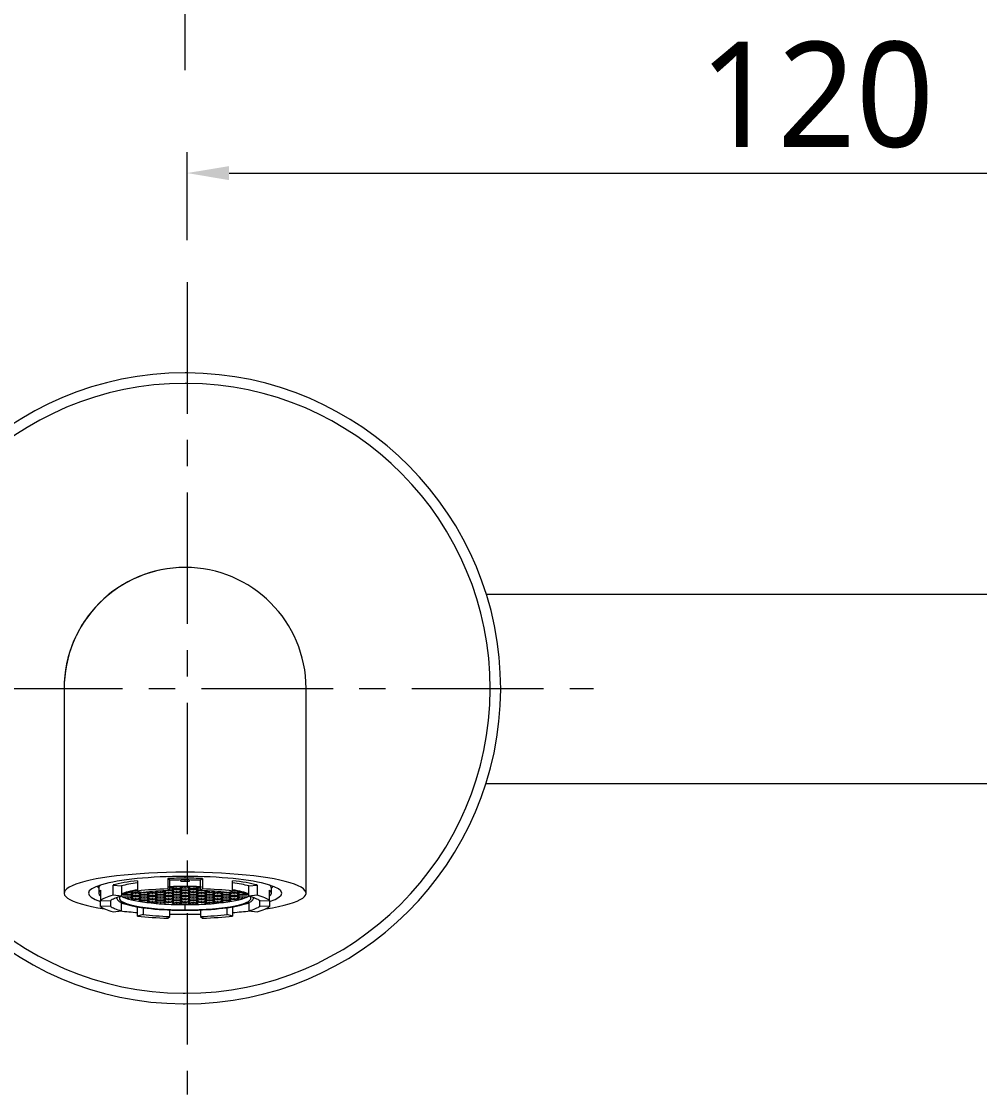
# Model space of a CAD drawing. Extents: x 4138 to 4928, y 0 to 579.
# Drawn here: x 4246.8 to 4337.9, y 162.4 to 264.5 of the extents above; entities that cross this region are included whole.
import ezdxf

# ---------------------------------------------------------------- set-up
doc = ezdxf.new("R2010")
doc.units = 0
doc.header["$LTSCALE"] = 10
doc.header["$MEASUREMENT"] = 0
doc.header["$PDMODE"] = 3
doc.header["$PDSIZE"] = -10
doc.linetypes.add('CENTER', pattern=[2, 1.25, -0.25, 0.25, -0.25])
doc.layers.get('0').update_dxf_attribs({"linetype": 'CONTINUOUS'})
doc.layers.get('DEFPOINTS').update_dxf_attribs({"linetype": 'CONTINUOUS'})
doc.layers.add('1', color=7, linetype='CONTINUOUS')
doc.layers.add('BODY', color=7, linetype='CONTINUOUS')
doc.layers.add('2', color=7, linetype='CONTINUOUS', true_color=0xffffff)
doc.styles.add('Daelim Dimension', font='NanumGothic.ttf')
doc.dimstyles.new('DEFAULT', dxfattribs={"dimscale": 2, "dimtxt": 2, "dimasz": 2, "dimexe": 0, "dimexo": 2, "dimgap": 1, "dimtad": 1, "dimdec": 0, "dimzin": 9, "dimdsep": 46, "dimtxsty": 'Daelim Dimension', "dimcen": 0.5, "dimclrd": 5, "dimclre": 5, "dimclrt": 256, "dimadec": 1, "dimazin": 0, "dimtfac": 1, "dimtdec": 0, "dimtix": 1, "dimtmove": 0, "dimatfit": 3, "dimfxl": 1, "dimtolj": 1, "dimtzin": 1, "dimlwd": 9, "dimlwe": 9, "dimarcsym": 0})

# ---------------------------------------------------------------- blocks, each defined once
blk = doc.blocks.new('*D2')
at = {"color": 5, "lineweight": 9, "ltscale": 0.5, "transparency": 16777216}
for p, q in [((4262.56, 243.66), (4262.56, 252.04)), ((4382.28, 243.66), (4382.28, 252.04)), ((4266.56, 250.04), (4378.28, 250.04))]:
    blk.add_line(p, q, dxfattribs=at)
at = {"color": 5, "ltscale": 0.5, "transparency": 16777216}
for points in [[(4266.56, 250.7), (4266.56, 249.37), (4262.56, 250.04)], [(4378.28, 250.7), (4378.28, 249.37), (4382.28, 250.04)]]:
    blk.add_solid(points, dxfattribs=at)
at = {"layer": 'DEFPOINTS', "color": 0, "ltscale": 0.5, "transparency": 16777216}
for p in [(4382.28, 250.04), (4262.56, 239.66), (4382.28, 239.66)]:
    blk.add_point(p, dxfattribs=at)
at = {"color": 7, "ltscale": 0.5, "transparency": 16777216, "insert": (4322.42, 257.46), "char_height": 10, "attachment_point": 5, "style": 'Daelim Dimension'}
blk.add_mtext('\\A1;120', dxfattribs=at)

msp = doc.modelspace()

# ---------------------------------------------------------------- linework, layer by layer
at = {"layer": '1', "color": 7, "linetype": 'Continuous', "lineweight": 18}
for p, q in [((4291.01, 209.99), (4353.74, 209.99)), ((4290.98, 191.99), (4353.77, 191.99)), ((4257.86, 182.75), (4257.86, 181.76)), ((4260.92, 182.79), (4260.73, 182.95)), ((4260.73, 182.95), (4260.73, 181.97)), ((4260.92, 181.81), (4260.92, 182.79)), ((4261.97, 182.69), (4261.97, 182.82)), ((4262.38, 182.69), (4262.38, 182.82)), ((4262.78, 182.82), (4262.78, 182.69)), ((4264.03, 182.95), (4263.84, 182.79)), ((4263.84, 181.81), (4263.84, 182.79)), ((4264.03, 182.95), (4264.03, 181.97)), ((4266.89, 181.76), (4266.89, 182.75)), ((4254.18, 182.05), (4254.18, 181.56)), ((4254.34, 181.85), (4254.34, 180.86)), ((4255.53, 182.34), (4256.32, 182.25)), ((4255.53, 181.36), (4255.53, 182.34)), ((4256.32, 182.25), (4256.32, 181.27)), ((4257.37, 181.65), (4256.97, 181.61)), ((4257.28, 181.6), (4257.71, 181.65)), ((4257.37, 181.72), (4257.37, 181.65)), ((4257.71, 181.74), (4257.56, 181.76)), ((4257.71, 181.74), (4257.71, 181.79)), ((4257.88, 181.76), (4257.71, 181.74)), ((4257.71, 181.47), (4257.71, 181.65)), ((4257.71, 181.65), (4258.14, 181.6)), ((4257.86, 181.76), (4258.39, 181.63)), ((4258.05, 181.65), (4258.05, 181.71)), ((4258.49, 181.61), (4258.05, 181.65)), ((4258.92, 181.65), (4258.49, 181.61)), ((4258.49, 181.61), (4258.49, 181.64)), ((4258.83, 181.6), (4259.27, 181.65)), ((4258.92, 181.68), (4258.92, 181.65)), ((4259.27, 181.47), (4259.27, 181.65)), ((4259.27, 181.65), (4259.7, 181.6)), ((4259.61, 181.74), (4259.62, 181.74)), ((4259.61, 181.65), (4259.61, 181.74)), ((4260.04, 181.61), (4259.61, 181.65)), ((4260.04, 181.61), (4260.04, 181.77)), ((4260.48, 181.65), (4260.04, 181.61)), ((4260.14, 181.77), (4260.48, 181.74)), ((4260.82, 181.74), (4260.39, 181.79)), ((4260.39, 181.6), (4260.82, 181.65)), ((4260.48, 181.74), (4260.48, 181.65)), ((4260.73, 181.97), (4260.92, 181.81)), ((4260.82, 181.74), (4260.82, 181.8)), ((4261.25, 181.79), (4260.82, 181.74)), ((4260.82, 181.47), (4260.82, 181.65)), ((4260.82, 181.65), (4261.25, 181.6)), ((4261.25, 182.06), (4260.92, 182.02)), ((4260.92, 181.91), (4261.25, 181.87)), ((4261.17, 182.01), (4261.6, 182.05)), ((4261.17, 181.92), (4261.17, 182.01)), ((4261.6, 181.88), (4261.17, 181.92)), ((4261.17, 181.74), (4261.6, 181.78)), ((4261.17, 181.65), (4261.17, 181.74)), ((4261.6, 181.61), (4261.17, 181.65)), ((4261.25, 182.14), (4261.25, 182.06)), ((4261.25, 181.87), (4261.25, 181.79)), ((4261.6, 181.88), (4261.6, 182.05)), ((4261.6, 182.05), (4262.03, 182.01)), ((4262.03, 181.92), (4261.6, 181.88)), ((4261.6, 181.61), (4261.6, 181.78)), ((4261.6, 181.78), (4262.03, 181.74)), ((4262.03, 181.65), (4261.6, 181.61)), ((4261.94, 182.14), (4262.02, 182.15)), ((4261.94, 182.06), (4261.94, 182.14)), ((4262.38, 182.01), (4261.94, 182.06)), ((4261.94, 181.87), (4262.38, 181.92)), ((4261.94, 181.79), (4261.94, 181.87)), ((4262.38, 181.74), (4261.94, 181.79)), ((4261.94, 181.6), (4262.38, 181.65)), ((4262.03, 182.01), (4262.03, 181.92)), ((4262.03, 181.74), (4262.03, 181.65)), ((4262.38, 182.01), (4262.38, 182.15)), ((4262.81, 182.06), (4262.38, 182.01)), ((4262.38, 181.74), (4262.38, 181.92)), ((4262.38, 181.92), (4262.81, 181.87)), ((4262.81, 181.79), (4262.38, 181.74)), ((4262.38, 181.47), (4262.38, 181.65)), ((4262.38, 181.65), (4262.81, 181.6)), ((4262.72, 182.01), (4263.15, 182.05)), ((4262.72, 181.92), (4262.72, 182.01)), ((4263.15, 181.88), (4262.72, 181.92)), ((4262.72, 181.74), (4263.15, 181.78)), ((4262.72, 181.65), (4262.72, 181.74)), ((4263.15, 181.61), (4262.72, 181.65)), ((4262.74, 182.15), (4262.81, 182.14)), ((4262.81, 182.14), (4262.81, 182.06)), ((4262.81, 181.87), (4262.81, 181.79)), ((4263.15, 181.88), (4263.15, 182.05)), ((4263.15, 182.05), (4263.59, 182.01)), ((4263.59, 181.92), (4263.15, 181.88)), ((4263.15, 181.61), (4263.15, 181.78)), ((4263.15, 181.78), (4263.59, 181.74)), ((4263.59, 181.65), (4263.15, 181.61)), ((4263.5, 182.06), (4263.5, 182.14)), ((4263.84, 182.02), (4263.5, 182.06)), ((4263.5, 181.87), (4263.84, 181.91)), ((4263.5, 181.79), (4263.5, 181.87)), ((4263.93, 181.74), (4263.5, 181.79)), ((4263.5, 181.6), (4263.93, 181.65)), ((4263.59, 182.01), (4263.59, 181.92)), ((4263.59, 181.74), (4263.59, 181.65)), ((4264.03, 181.97), (4263.84, 181.81)), ((4263.93, 181.74), (4263.93, 181.8)), ((4264.36, 181.79), (4263.93, 181.74)), ((4263.93, 181.47), (4263.93, 181.65)), ((4263.93, 181.65), (4264.37, 181.6)), ((4264.28, 181.74), (4264.62, 181.77)), ((4264.28, 181.65), (4264.28, 181.74)), ((4264.71, 181.61), (4264.28, 181.65)), ((4264.71, 181.61), (4264.71, 181.77)), ((4265.14, 181.65), (4264.71, 181.61)), ((4265.06, 181.6), (4265.49, 181.65)), ((4265.13, 181.74), (4265.14, 181.74)), ((4265.14, 181.74), (4265.14, 181.65)), ((4265.49, 181.47), (4265.49, 181.65)), ((4265.49, 181.65), (4265.92, 181.6)), ((4265.83, 181.65), (4265.83, 181.68)), ((4266.27, 181.61), (4265.83, 181.65)), ((4266.7, 181.65), (4266.27, 181.61)), ((4266.27, 181.61), (4266.27, 181.64)), ((4266.37, 181.63), (4266.89, 181.76)), ((4266.61, 181.6), (4267.04, 181.65)), ((4266.7, 181.71), (4266.7, 181.65)), ((4267.04, 181.74), (4266.88, 181.76)), ((4267.04, 181.74), (4267.04, 181.79)), ((4267.2, 181.76), (4267.04, 181.74)), ((4267.04, 181.47), (4267.04, 181.65)), ((4267.04, 181.65), (4267.48, 181.6)), ((4267.39, 181.65), (4267.39, 181.72)), ((4267.78, 181.61), (4267.39, 181.65)), ((4268.43, 182.25), (4269.22, 182.34)), ((4268.43, 181.27), (4268.43, 182.25)), ((4269.22, 182.34), (4269.22, 181.36)), ((4270.41, 180.86), (4270.41, 181.85)), ((4270.58, 181.56), (4270.58, 182.05)), ((4254.34, 180.86), (4255.28, 180.83)), ((4254.34, 180.29), (4254.34, 180.86)), ((4255.28, 180.83), (4255.28, 180.32)), ((4256.32, 181.27), (4255.53, 181.36)), ((4255.88, 181.07), (4255.88, 181.13)), ((4256.32, 179.88), (4256.32, 180.66)), ((4256.5, 181.38), (4256.5, 181.44)), ((4256.93, 181.34), (4256.5, 181.38)), ((4256.5, 181.2), (4256.93, 181.24)), ((4256.5, 181.19), (4256.5, 181.2)), ((4256.59, 181.48), (4256.93, 181.51)), ((4256.93, 181.07), (4256.76, 181.09)), ((4256.93, 181.34), (4256.93, 181.51)), ((4256.93, 181.51), (4257.37, 181.47)), ((4257.37, 181.38), (4256.93, 181.34)), ((4256.93, 181.24), (4256.93, 181.07)), ((4256.93, 181.24), (4257.37, 181.2)), ((4257.37, 181.11), (4256.93, 181.07)), ((4257.28, 181.52), (4257.28, 181.6)), ((4257.71, 181.47), (4257.28, 181.52)), ((4257.28, 181.33), (4257.71, 181.38)), ((4257.28, 181.25), (4257.28, 181.33)), ((4257.71, 181.2), (4257.28, 181.25)), ((4257.28, 181.06), (4257.71, 181.11)), ((4257.28, 180.98), (4257.28, 181.06)), ((4257.71, 180.93), (4257.28, 180.98)), ((4257.37, 181.47), (4257.37, 181.38)), ((4257.37, 181.2), (4257.37, 181.11)), ((4258.14, 181.52), (4257.71, 181.47)), ((4257.71, 181.2), (4257.71, 181.38)), ((4257.71, 181.38), (4258.14, 181.33)), ((4258.14, 181.25), (4257.71, 181.2)), ((4257.71, 180.93), (4257.71, 181.11)), ((4257.71, 181.11), (4258.14, 181.06)), ((4258.14, 180.98), (4257.71, 180.93)), ((4258.05, 181.47), (4258.49, 181.51)), ((4258.05, 181.38), (4258.05, 181.47)), ((4258.49, 181.34), (4258.05, 181.38)), ((4258.05, 181.2), (4258.49, 181.24)), ((4258.05, 181.11), (4258.05, 181.2)), ((4258.49, 181.07), (4258.05, 181.11)), ((4258.05, 180.93), (4258.49, 180.97)), ((4258.05, 180.84), (4258.05, 180.93)), ((4258.49, 180.8), (4258.05, 180.84)), ((4258.14, 181.6), (4258.14, 181.52)), ((4258.14, 181.33), (4258.14, 181.25)), ((4258.14, 181.06), (4258.14, 180.98)), ((4258.49, 181.34), (4258.49, 181.51)), ((4258.49, 181.51), (4258.92, 181.47)), ((4258.92, 181.38), (4258.49, 181.34)), ((4258.49, 181.07), (4258.49, 181.24)), ((4258.49, 181.24), (4258.92, 181.2)), ((4258.92, 181.11), (4258.49, 181.07)), ((4258.49, 180.8), (4258.49, 180.97)), ((4258.49, 180.97), (4258.92, 180.93)), ((4258.92, 180.84), (4258.49, 180.8)), ((4258.83, 181.52), (4258.83, 181.6)), ((4259.27, 181.47), (4258.83, 181.52)), ((4258.83, 181.33), (4259.27, 181.38)), ((4258.83, 181.25), (4258.83, 181.33)), ((4259.27, 181.2), (4258.83, 181.25)), ((4258.83, 181.06), (4259.27, 181.11)), ((4258.83, 180.98), (4258.83, 181.06)), ((4259.27, 180.93), (4258.83, 180.98)), ((4258.83, 180.79), (4259.27, 180.84)), ((4258.83, 180.71), (4258.83, 180.79)), ((4259.27, 180.66), (4258.83, 180.71)), ((4258.92, 181.47), (4258.92, 181.38)), ((4258.92, 181.2), (4258.92, 181.11)), ((4258.92, 180.93), (4258.92, 180.84)), ((4259.7, 181.52), (4259.27, 181.47)), ((4259.27, 181.2), (4259.27, 181.38)), ((4259.27, 181.38), (4259.7, 181.33)), ((4259.7, 181.25), (4259.27, 181.2)), ((4259.27, 180.93), (4259.27, 181.11)), ((4259.27, 181.11), (4259.7, 181.06)), ((4259.7, 180.98), (4259.27, 180.93)), ((4259.27, 180.66), (4259.27, 180.84)), ((4259.27, 180.84), (4259.7, 180.79)), ((4259.7, 180.71), (4259.27, 180.66)), ((4259.61, 181.47), (4260.04, 181.51)), ((4259.61, 181.38), (4259.61, 181.47)), ((4260.04, 181.34), (4259.61, 181.38)), ((4259.61, 181.2), (4260.04, 181.24)), ((4259.61, 181.11), (4259.61, 181.2)), ((4260.04, 181.07), (4259.61, 181.11)), ((4259.61, 180.93), (4260.04, 180.97)), ((4259.61, 180.84), (4259.61, 180.93)), ((4260.04, 180.8), (4259.61, 180.84)), ((4260.04, 180.7), (4259.61, 180.66)), ((4259.61, 180.66), (4259.61, 180.59)), ((4259.7, 181.6), (4259.7, 181.52)), ((4259.7, 181.33), (4259.7, 181.25)), ((4259.7, 181.06), (4259.7, 180.98)), ((4259.7, 180.79), (4259.7, 180.71)), ((4260.04, 181.34), (4260.04, 181.51)), ((4260.04, 181.51), (4260.48, 181.47)), ((4260.48, 181.38), (4260.04, 181.34)), ((4260.04, 181.07), (4260.04, 181.24)), ((4260.04, 181.24), (4260.48, 181.2)), ((4260.48, 181.11), (4260.04, 181.07)), ((4260.04, 180.8), (4260.04, 180.97)), ((4260.04, 180.97), (4260.48, 180.93)), ((4260.48, 180.84), (4260.04, 180.8)), ((4260.04, 180.7), (4260.04, 180.55)), ((4260.48, 180.66), (4260.04, 180.7)), ((4260.39, 181.52), (4260.39, 181.6)), ((4260.82, 181.47), (4260.39, 181.52)), ((4260.39, 181.33), (4260.82, 181.38)), ((4260.39, 181.25), (4260.39, 181.33)), ((4260.82, 181.2), (4260.39, 181.25)), ((4260.39, 181.06), (4260.82, 181.11)), ((4260.39, 180.98), (4260.39, 181.06)), ((4260.82, 180.93), (4260.39, 180.98)), ((4260.39, 180.79), (4260.82, 180.84)), ((4260.39, 180.71), (4260.39, 180.79)), ((4260.82, 180.66), (4260.39, 180.71)), ((4260.48, 181.47), (4260.48, 181.38)), ((4260.48, 181.2), (4260.48, 181.11)), ((4260.48, 180.93), (4260.48, 180.84)), ((4260.48, 180.57), (4260.48, 180.66)), ((4261.25, 181.52), (4260.82, 181.47)), ((4260.82, 181.2), (4260.82, 181.38)), ((4260.82, 181.38), (4261.25, 181.33)), ((4261.25, 181.25), (4260.82, 181.2)), ((4260.82, 180.93), (4260.82, 181.11)), ((4260.82, 181.11), (4261.25, 181.06)), ((4261.25, 180.98), (4260.82, 180.93)), ((4260.82, 180.66), (4260.82, 180.84)), ((4260.82, 180.84), (4261.25, 180.79)), ((4261.25, 180.71), (4260.82, 180.66)), ((4261.17, 181.47), (4261.6, 181.51)), ((4261.17, 181.38), (4261.17, 181.47)), ((4261.6, 181.34), (4261.17, 181.38)), ((4261.17, 181.2), (4261.6, 181.24)), ((4261.17, 181.11), (4261.17, 181.2)), ((4261.6, 181.07), (4261.17, 181.11)), ((4261.17, 180.93), (4261.6, 180.97)), ((4261.17, 180.84), (4261.17, 180.93)), ((4261.6, 180.8), (4261.17, 180.84)), ((4261.17, 180.66), (4261.6, 180.7)), ((4261.17, 180.57), (4261.17, 180.66)), ((4261.25, 181.6), (4261.25, 181.52)), ((4261.25, 181.33), (4261.25, 181.25)), ((4261.25, 181.06), (4261.25, 180.98)), ((4261.25, 180.79), (4261.25, 180.71)), ((4261.6, 181.34), (4261.6, 181.51)), ((4261.6, 181.51), (4262.03, 181.47)), ((4262.03, 181.38), (4261.6, 181.34)), ((4261.6, 181.07), (4261.6, 181.24)), ((4261.6, 181.24), (4262.03, 181.2)), ((4262.03, 181.11), (4261.6, 181.07)), ((4261.6, 180.8), (4261.6, 180.97)), ((4261.6, 180.97), (4262.03, 180.93)), ((4262.03, 180.84), (4261.6, 180.8)), ((4261.6, 180.53), (4261.6, 180.7)), ((4261.6, 180.7), (4262.03, 180.66)), ((4261.94, 181.52), (4261.94, 181.6)), ((4262.38, 181.47), (4261.94, 181.52)), ((4261.94, 181.33), (4262.38, 181.38)), ((4261.94, 181.25), (4261.94, 181.33)), ((4262.38, 181.2), (4261.94, 181.25)), ((4261.94, 181.06), (4262.38, 181.11)), ((4261.94, 180.98), (4261.94, 181.06)), ((4262.38, 180.93), (4261.94, 180.98)), ((4261.94, 180.79), (4262.38, 180.84)), ((4261.94, 180.71), (4261.94, 180.79)), ((4262.38, 180.66), (4261.94, 180.71)), ((4262.03, 181.47), (4262.03, 181.38)), ((4262.03, 181.2), (4262.03, 181.11)), ((4262.03, 180.93), (4262.03, 180.84)), ((4262.03, 180.66), (4262.03, 180.57)), ((4262.81, 181.52), (4262.38, 181.47)), ((4262.38, 181.2), (4262.38, 181.38)), ((4262.38, 181.38), (4262.81, 181.33)), ((4262.81, 181.25), (4262.38, 181.2)), ((4262.38, 180.93), (4262.38, 181.11)), ((4262.38, 181.11), (4262.81, 181.06)), ((4262.81, 180.98), (4262.38, 180.93)), ((4262.38, 180.66), (4262.38, 180.84)), ((4262.38, 180.84), (4262.81, 180.79)), ((4262.81, 180.71), (4262.38, 180.66)), ((4262.72, 181.47), (4263.15, 181.51)), ((4262.72, 181.38), (4262.72, 181.47)), ((4263.15, 181.34), (4262.72, 181.38)), ((4262.72, 181.2), (4263.15, 181.24)), ((4262.72, 181.11), (4262.72, 181.2)), ((4263.15, 181.07), (4262.72, 181.11)), ((4262.72, 180.93), (4263.15, 180.97)), ((4262.72, 180.84), (4262.72, 180.93)), ((4263.15, 180.8), (4262.72, 180.84)), ((4262.72, 180.66), (4263.15, 180.7)), ((4262.72, 180.57), (4262.72, 180.66)), ((4262.81, 181.6), (4262.81, 181.52)), ((4262.81, 181.33), (4262.81, 181.25)), ((4262.81, 181.06), (4262.81, 180.98)), ((4262.81, 180.79), (4262.81, 180.71)), ((4263.15, 181.34), (4263.15, 181.51)), ((4263.15, 181.51), (4263.59, 181.47)), ((4263.59, 181.38), (4263.15, 181.34)), ((4263.15, 181.07), (4263.15, 181.24)), ((4263.15, 181.24), (4263.59, 181.2)), ((4263.59, 181.11), (4263.15, 181.07)), ((4263.15, 180.8), (4263.15, 180.97)), ((4263.15, 180.97), (4263.59, 180.93)), ((4263.59, 180.84), (4263.15, 180.8)), ((4263.15, 180.53), (4263.15, 180.7)), ((4263.15, 180.7), (4263.59, 180.66)), ((4263.5, 181.52), (4263.5, 181.6)), ((4263.93, 181.47), (4263.5, 181.52)), ((4263.5, 181.33), (4263.93, 181.38)), ((4263.5, 181.25), (4263.5, 181.33)), ((4263.93, 181.2), (4263.5, 181.25)), ((4263.5, 181.06), (4263.93, 181.11)), ((4263.5, 180.98), (4263.5, 181.06)), ((4263.93, 180.93), (4263.5, 180.98)), ((4263.5, 180.79), (4263.93, 180.84)), ((4263.5, 180.71), (4263.5, 180.79)), ((4263.93, 180.66), (4263.5, 180.71)), ((4263.59, 181.47), (4263.59, 181.38)), ((4263.59, 181.2), (4263.59, 181.11)), ((4263.59, 180.93), (4263.59, 180.84)), ((4263.59, 180.66), (4263.59, 180.57)), ((4264.37, 181.52), (4263.93, 181.47)), ((4263.93, 181.2), (4263.93, 181.38)), ((4263.93, 181.38), (4264.37, 181.33)), ((4264.37, 181.25), (4263.93, 181.2)), ((4263.93, 180.93), (4263.93, 181.11)), ((4263.93, 181.11), (4264.37, 181.06)), ((4264.37, 180.98), (4263.93, 180.93)), ((4263.93, 180.66), (4263.93, 180.84)), ((4263.93, 180.84), (4264.37, 180.79)), ((4264.37, 180.71), (4263.93, 180.66)), ((4264.28, 181.47), (4264.71, 181.51)), ((4264.28, 181.38), (4264.28, 181.47)), ((4264.71, 181.34), (4264.28, 181.38)), ((4264.28, 181.2), (4264.71, 181.24)), ((4264.28, 181.11), (4264.28, 181.2)), ((4264.71, 181.07), (4264.28, 181.11)), ((4264.28, 180.93), (4264.71, 180.97)), ((4264.28, 180.84), (4264.28, 180.93)), ((4264.71, 180.8), (4264.28, 180.84)), ((4264.28, 180.66), (4264.71, 180.7)), ((4264.28, 180.57), (4264.28, 180.66)), ((4264.37, 181.6), (4264.37, 181.52)), ((4264.37, 181.33), (4264.37, 181.25)), ((4264.37, 181.06), (4264.37, 180.98)), ((4264.37, 180.79), (4264.37, 180.71)), ((4264.71, 181.34), (4264.71, 181.51)), ((4264.71, 181.51), (4265.14, 181.47)), ((4265.14, 181.38), (4264.71, 181.34)), ((4264.71, 181.07), (4264.71, 181.24)), ((4264.71, 181.24), (4265.14, 181.2)), ((4265.14, 181.11), (4264.71, 181.07)), ((4264.71, 180.8), (4264.71, 180.97)), ((4264.71, 180.97), (4265.14, 180.93)), ((4265.14, 180.84), (4264.71, 180.8)), ((4264.71, 180.55), (4264.71, 180.7)), ((4264.71, 180.7), (4265.14, 180.66)), ((4265.06, 181.52), (4265.06, 181.6)), ((4265.49, 181.47), (4265.06, 181.52)), ((4265.06, 181.33), (4265.49, 181.38)), ((4265.06, 181.25), (4265.06, 181.33)), ((4265.49, 181.2), (4265.06, 181.25)), ((4265.06, 181.06), (4265.49, 181.11)), ((4265.06, 180.98), (4265.06, 181.06)), ((4265.49, 180.93), (4265.06, 180.98)), ((4265.06, 180.79), (4265.49, 180.84)), ((4265.06, 180.71), (4265.06, 180.79)), ((4265.49, 180.66), (4265.06, 180.71)), ((4265.14, 181.47), (4265.14, 181.38)), ((4265.14, 181.2), (4265.14, 181.11)), ((4265.14, 180.93), (4265.14, 180.84)), ((4265.14, 180.66), (4265.14, 180.59)), ((4265.92, 181.52), (4265.49, 181.47)), ((4265.49, 181.2), (4265.49, 181.38)), ((4265.49, 181.38), (4265.92, 181.33)), ((4265.92, 181.25), (4265.49, 181.2)), ((4265.49, 180.93), (4265.49, 181.11)), ((4265.49, 181.11), (4265.92, 181.06)), ((4265.92, 180.98), (4265.49, 180.93)), ((4265.49, 180.66), (4265.49, 180.84)), ((4265.49, 180.84), (4265.92, 180.79)), ((4265.92, 180.71), (4265.49, 180.66)), ((4265.83, 181.47), (4266.27, 181.51)), ((4265.83, 181.38), (4265.83, 181.47)), ((4266.27, 181.34), (4265.83, 181.38)), ((4265.83, 181.2), (4266.27, 181.24)), ((4265.83, 181.11), (4265.83, 181.2)), ((4266.27, 181.07), (4265.83, 181.11)), ((4265.83, 180.93), (4266.27, 180.97)), ((4265.83, 180.84), (4265.83, 180.93)), ((4266.27, 180.8), (4265.83, 180.84)), ((4265.92, 181.6), (4265.92, 181.52)), ((4265.92, 181.33), (4265.92, 181.25)), ((4265.92, 181.06), (4265.92, 180.98)), ((4265.92, 180.79), (4265.92, 180.71)), ((4266.27, 181.34), (4266.27, 181.51)), ((4266.27, 181.51), (4266.7, 181.47)), ((4266.7, 181.38), (4266.27, 181.34)), ((4266.27, 181.07), (4266.27, 181.24)), ((4266.27, 181.24), (4266.7, 181.2)), ((4266.7, 181.11), (4266.27, 181.07)), ((4266.27, 180.8), (4266.27, 180.97)), ((4266.27, 180.97), (4266.7, 180.93)), ((4266.7, 180.84), (4266.27, 180.8)), ((4266.61, 181.52), (4266.61, 181.6)), ((4267.04, 181.47), (4266.61, 181.52)), ((4266.61, 181.33), (4267.04, 181.38)), ((4266.61, 181.25), (4266.61, 181.33)), ((4267.04, 181.2), (4266.61, 181.25)), ((4266.61, 181.06), (4267.04, 181.11)), ((4266.61, 180.98), (4266.61, 181.06)), ((4267.04, 180.93), (4266.61, 180.98)), ((4266.7, 181.47), (4266.7, 181.38)), ((4266.7, 181.2), (4266.7, 181.11)), ((4266.7, 180.93), (4266.7, 180.84)), ((4267.48, 181.52), (4267.04, 181.47)), ((4267.04, 181.2), (4267.04, 181.38)), ((4267.04, 181.38), (4267.48, 181.33)), ((4267.48, 181.25), (4267.04, 181.2)), ((4267.04, 180.93), (4267.04, 181.11)), ((4267.04, 181.11), (4267.48, 181.06)), ((4267.48, 180.98), (4267.04, 180.93)), ((4267.39, 181.47), (4267.82, 181.51)), ((4267.39, 181.38), (4267.39, 181.47)), ((4267.82, 181.34), (4267.39, 181.38)), ((4267.39, 181.2), (4267.82, 181.24)), ((4267.39, 181.11), (4267.39, 181.2)), ((4267.82, 181.07), (4267.39, 181.11)), ((4267.48, 181.6), (4267.48, 181.52)), ((4267.48, 181.33), (4267.48, 181.25)), ((4267.48, 181.06), (4267.48, 180.98)), ((4267.82, 181.34), (4267.82, 181.51)), ((4267.82, 181.51), (4268.16, 181.48)), ((4268.25, 181.38), (4267.82, 181.34)), ((4267.82, 181.24), (4267.82, 181.07)), ((4267.82, 181.24), (4268.25, 181.2)), ((4268, 181.09), (4267.82, 181.07)), ((4268.25, 181.44), (4268.25, 181.38)), ((4268.25, 181.2), (4268.25, 181.19)), ((4269.22, 181.36), (4268.43, 181.27)), ((4268.43, 180.66), (4268.43, 179.88)), ((4268.88, 181.13), (4268.88, 181.07)), ((4269.48, 180.83), (4270.41, 180.86)), ((4269.48, 180.32), (4269.48, 180.83)), ((4270.41, 180.86), (4270.41, 180.29)), ((4255.28, 180.32), (4254.34, 180.29)), ((4255.53, 179.79), (4256.32, 179.88)), ((4257.86, 179.39), (4257.86, 180.26)), ((4258.39, 180.18), (4258.39, 179.52)), ((4260.2, 180.54), (4260.48, 180.57)), ((4260.92, 179.34), (4260.92, 179.97)), ((4261.6, 180.53), (4261.17, 180.57)), ((4262.03, 180.57), (4261.6, 180.53)), ((4261.94, 180.52), (4262.38, 180.57)), ((4261.94, 180.48), (4261.94, 180.52)), ((4261.97, 180.53), (4261.97, 180.48)), ((4262.38, 180.57), (4262.81, 180.52)), ((4263.15, 180.53), (4262.72, 180.57)), ((4262.78, 180.48), (4262.78, 180.53)), ((4262.81, 180.52), (4262.81, 180.48)), ((4263.59, 180.57), (4263.15, 180.53)), ((4263.84, 179.97), (4263.84, 179.34)), ((4264.56, 180.54), (4264.28, 180.57)), ((4266.37, 179.52), (4266.37, 180.18)), ((4266.89, 180.26), (4266.89, 179.39)), ((4268.43, 179.88), (4269.22, 179.79)), ((4270.41, 180.29), (4269.48, 180.32)), ((4258.39, 179.52), (4257.86, 179.39)), ((4260.73, 179.18), (4260.92, 179.34)), ((4263.84, 179.34), (4264.03, 179.18)), ((4266.89, 179.39), (4266.37, 179.52))]:
    msp.add_line(p, q, dxfattribs=at)
at = {"layer": '1', "color": 7, "linetype": 'Continuous', "lineweight": 13}
for p, q in [((4262.38, 182.98), (4262.38, 183.16)), ((4262.38, 180.47), (4262.38, 180.57)), ((4262.38, 179.98), (4262.38, 180.47))]:
    msp.add_line(p, q, dxfattribs=at)
at = {"layer": '1', "color": 7, "linetype": 'Continuous', "lineweight": 18}
for radius, start, end in [(30, 90, 269.645), (30, 270, 89.645), (30, 89.645, 90), (11.5, 90, 180.2616), (11.5, 360, 90), (30, 269.645, 270)]:
    msp.add_arc((4262.38, 201.04), radius, start, end, dxfattribs=at)
at = {"layer": '1', "color": 7, "linetype": 'Continuous', "lineweight": 13}
for start, end in [(90, 269.645), (89.645, 90), (270, 89.645), (269.645, 270)]:
    msp.add_arc((4262.38, 201.04), 29, start, end, dxfattribs=at)
at = {"layer": '1', "color": 7, "linetype": 'Continuous', "lineweight": 18}
for centre, major_axis, start_param, end_param in [((4262.38, 181.56), (-8.2, 0), 5.295184, 5.70039), ((4262.38, 181.56), (-8.2, 0), 4.712389, 4.914992), ((4262.38, 181.56), (7.25, 0), 1.570796, 1.773399), ((4262.38, 181.56), (6.5, 0), 1.508046, 1.633546), ((4262.38, 181.56), (-8.2, 0), 4.509786, 4.712389), ((4262.38, 181.56), (7.25, 0), 1.368194, 1.570796), ((4262.38, 181.56), (-8.2, 0), 3.724388, 4.129594), ((4262.38, 181.56), (-8.2, 0), 6.080583, 6.485788), ((4262.38, 182.05), (8.2, 0), 2.93896, 3.141593), ((4262.38, 181.56), (7.25, 0), 2.242705, 2.558797), ((4262.38, 181.07), (6.5, 0), 2.338229, 2.768627), ((4262.38, 181.07), (6.25, 0), 2.377596, 2.89002), ((4262.38, 180.58), (8.2, 0), 1.773399, 2.153592), ((4262.38, 180.58), (-7.25, 0), 4.914992, 5.295184), ((4262.38, 181.07), (6.25, 0), 1.570796, 1.822369), ((4262.38, 181.07), (6.5, 0), 1.344454, 1.797138), ((4262.38, 181.07), (6.25, 0), 1.319223, 1.570796), ((4262.38, 180.58), (7.25, 0), 0.988001, 1.368194), ((4262.38, 180.58), (-8.2, 0), 4.129594, 4.509786), ((4262.38, 181.56), (7.25, 0), 0.582795, 0.898887), ((4262.38, 181.07), (6.5, 0), 0.372966, 0.803364), ((4262.38, 181.07), (6.25, 0), 0.251573, 0.763996), ((4262.38, 182.05), (-8.2, 0), 3.141593, 3.344225), ((4262.38, 181.56), (-8.2, 0), 2.93899, 3.344195), ((4262.38, 180.58), (-8.2, 0), 5.70039, 6.080583), ((4262.38, 180.58), (7.25, 0), 2.558797, 2.93899), ((4262.38, 181.07), (6.5, 0), 3.07989, 3.141593), ((4262.38, 181.07), (-6.5, 0), 0, 3.141593), ((4262.38, 181.07), (6.25, 0), 2.986967, 4.712389), ((4262.38, 181.56), (6.25, 0), 3.393187, 3.488474), ((4262.38, 181.56), (-6.25, 0), 0.346881, 0.452276), ((4262.38, 181.56), (6.25, 0), 3.593869, 4.253855), ((4262.38, 181.07), (6.25, 0), 4.712389, 6.437811), ((4262.38, 181.56), (6.25, 0), 5.170923, 5.830909), ((4262.38, 181.56), (-6.25, 0), 2.689317, 2.794711), ((4262.38, 181.56), (6.25, 0), 5.936304, 6.031591), ((4262.38, 180.58), (7.25, 0), 0.202603, 0.582795), ((4262.38, 181.07), (6.5, 0), 0, 0.061703), ((4262.38, 180.58), (-8.2, 0), 3.344195, 3.724388), ((4262.38, 180.58), (-8.2, 0), 0.202603, 0.582795), ((4262.38, 180.58), (7.25, 0), 3.344195, 3.724388), ((4262.38, 181.56), (8.2, 0), 3.881994, 3.931473), ((4262.38, 181.56), (6.25, 0), 4.253855, 4.355855), ((4262.38, 181.56), (6.25, 0), 4.355855, 4.643051), ((4262.38, 181.56), (-6.25, 0), 1.501459, 1.570796), ((4262.38, 181.56), (6.25, 0), 4.712389, 4.781727), ((4262.38, 181.56), (6.25, 0), 4.781727, 5.068923), ((4262.38, 181.56), (-6.25, 0), 1.92733, 2.029331), ((4262.38, 181.56), (-8.2, 0), 2.351712, 2.401191), ((4262.38, 180.58), (7.25, 0), 5.70039, 6.080583), ((4262.38, 180.58), (-8.2, 0), 2.558797, 2.93899), ((4262.38, 180.58), (-8.2, 0), 0.988001, 1.368194), ((4262.38, 180.58), (7.25, 0), 4.129594, 4.509786), ((4262.38, 180.58), (7.25, 0), 4.914992, 5.295184), ((4262.38, 180.58), (-8.2, 0), 1.773399, 2.153592)]:
    msp.add_ellipse(centre, major_axis=major_axis, ratio=0.173648, start_param=start_param, end_param=end_param, dxfattribs=at)
msp.add_open_spline([(4254.04, 182.19), (4254.08, 182.13), (4254.13, 182.08), (4254.18, 182.03)], degree=3, dxfattribs=at)
msp.add_open_spline([(4270.58, 182.03), (4270.6, 182.05), (4270.65, 182.1), (4270.7, 182.16), (4270.72, 182.2)], degree=3, knots=[0, 0, 0, 0, 0.348431, 1, 1, 1, 1], dxfattribs=at)
at = {"layer": '2', "color": 7, "linetype": 'Continuous', "lineweight": 18}
for p, q in [((4250.88, 201.04), (4250.88, 181.56)), ((4273.88, 181.56), (4273.88, 201.04))]:
    msp.add_line(p, q, dxfattribs=at)
for start, end in [(90, 180), (360, 90)]:
    msp.add_arc((4262.38, 201.04), 11.5, start, end, dxfattribs=at)
for major_axis, start_param, end_param in [((11.5, 0), 1.570796, 3.982067), ((-9.2, 0), 4.712389, 6.792467), ((11.5, 0), 5.442711, 7.853982), ((-9.2, 0), 2.632311, 4.712389), ((11.5, 0), 4.148719, 4.309087), ((11.5, 0), 5.115691, 5.276059), ((11.5, 0), 4.585155, 4.712389), ((11.5, 0), 4.712389, 4.839623)]:
    msp.add_ellipse((4262.38, 181.56), major_axis=major_axis, ratio=0.173648, start_param=start_param, end_param=end_param, dxfattribs=at)
at = {"layer": 'BODY', "color": 1, "linetype": 'CENTER', "lineweight": 5}
for p, q in [((4262.38, 259.82), (4262.38, 490.6)), ((4262.56, 239.66), (4262.56, 162.42)), ((4223.94, 201.04), (4301.19, 201.04))]:
    msp.add_line(p, q, dxfattribs=at)

# ---------------------------------------------------------------- dimensions: what is measured, and where the dimension line sits
at = {"color": 5, "ltscale": 0.5}
dim = msp.add_linear_dim(base=(4382.28, 250.04), p1=(4262.56, 239.66), p2=(4382.28, 239.66), dimstyle='DEFAULT', override={"dimtxt": 5, "dimexe": 1, "dimclrt": 7}, dxfattribs=at)
dim.commit()
dim.dimension.update_dxf_attribs({"geometry": '*D2', "text_midpoint": (4322.42, 257.46)})

doc.saveas('drawing.dxf')
